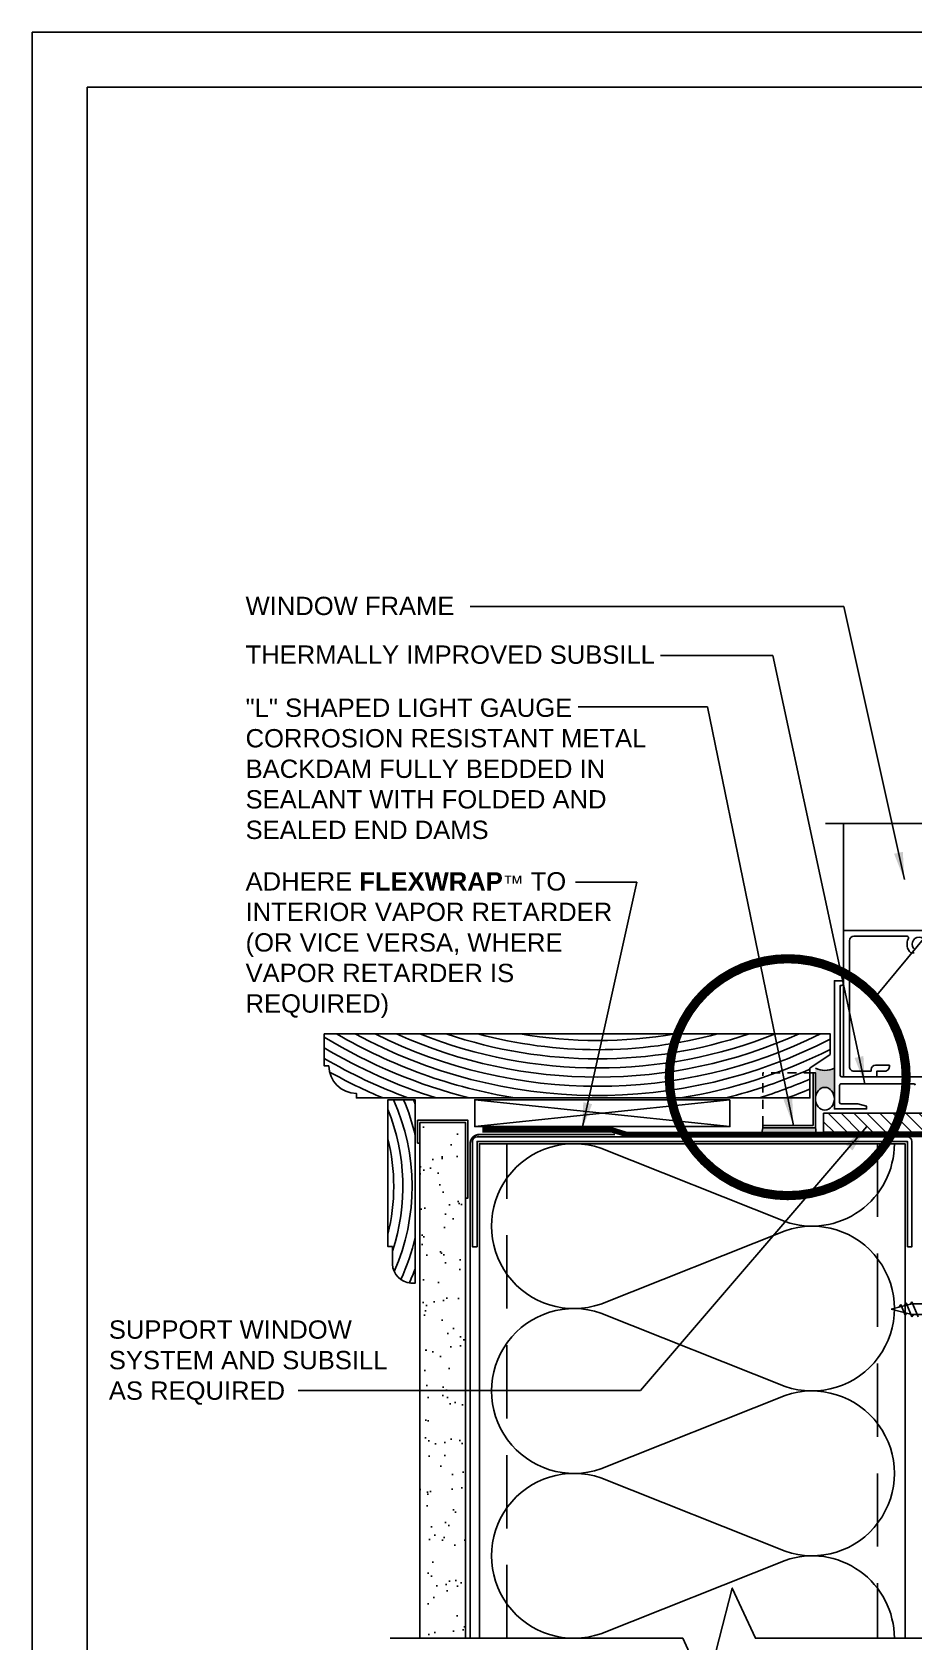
# Model space of a CAD drawing. Extents: x 0 to 848, y 0 to 627.
# Drawn here: x 0 to 12.04, y 11.03 to 33 of the extents above; entities that cross this region are included whole.
import ezdxf

# ---------------------------------------------------------------- set-up
doc = ezdxf.new("R2010")
doc.units = 0
doc.header["$LTSCALE"] = 2
doc.header["$MEASUREMENT"] = 0
for name, pattern in [('CENTER', [2, 1.25, -0.25, 0.25, -0.25]), ('DASHDOT', [1, 0.5, -0.25, 0, -0.25]), ('DASHED', [0.75, 0.5, -0.25]), ('DASHED2', [0.375, 0.25, -0.125])]:
    doc.linetypes.add(name, pattern=pattern)
doc.layers.get('DEFPOINTS').update_dxf_attribs({"linetype": 'CONTINUOUS'})
for name, color, linetype in [('8X11-TTB$0$B', 7, 'CONTINUOUS'), ('A-ANNO-TXT0', 252, 'CONTINUOUS'), ('A-BACKER_ROD', 252, 'CONTINUOUS'), ('A-FASTENERS', 8, 'CONTINUOUS'), ('A-FLASHING', 163, 'CONTINUOUS'), ('A-GYP_BOARD', 252, 'CONTINUOUS'), ('A-METAL_STUD', 252, 'CONTINUOUS'), ('A-SEALANT', 252, 'CONTINUOUS'), ('A-VAPOR_RETARDER', 252, 'DASHDOT'), ('A-WINDOW_FRAME', 252, 'CONTINUOUS'), ('A-WOOD_FINISH', 252, 'CONTINUOUS'), ('A-WOOD_FRAMING', 252, 'CONTINUOUS'), ('DUPONT_FLASHING', 251, 'CENTER'), ('HATCH', 252, 'CONTINUOUS'), ('INSULATION', 40, 'CONTINUOUS'), ('STRUCTURE', 252, 'CONTINUOUS'), ('TEXT', 7, 'CONTINUOUS')]:
    doc.layers.add(name, color=color, linetype=linetype)
doc.styles.get("Standard").update_dxf_attribs({"font": 'ARIAL.TTF', "height": 0.09375})
doc.dimstyles.new('ARCH_1_1-2_IN', dxfattribs={"dimscale": 0, "dimtxt": 0.09375, "dimasz": 0.09375, "dimexe": 0.0625, "dimexo": 0.0625, "dimgap": 0.0625, "dimtad": 1, "dimdec": 4, "dimlfac": 8, "dimzin": 3, "dimtxsty": 'STANDARD', "dimblk1": 'ARCHTICK', "dimblk2": 'ARCHTICK', "dimsah": 1, "dimcen": 0.0625, "dimdle": 0.0625, "dimclrd": 256, "dimclre": 256, "dimclrt": 256, "dimazin": 3, "dimtfac": 1, "dimtdec": 4, "dimtmove": 0, "dimatfit": 3, "dimtolj": 1, "dimtzin": 0})

msp = doc.modelspace()

# ---------------------------------------------------------------- hatches: boundary and pattern name
at = {"layer": 'A-ANNO-TXT0', "linetype": 'CONTINUOUS'}
h = msp.add_hatch(dxfattribs=at)
h.set_pattern_fill('AR-SAND', color=256, scale=0.25, style=0)
h.set_pattern_definition([(37.50000000000001, (-3.3065503154628, 9.334180877634267), (-0.01574833952740204, 0.4817059422532897), [0, -0.38, 0, -0.425, 0, -0.40625]), (7.499999999999999, (-3.3065503154628, 9.334180877634267), (0.4424441763169318, 0.7055365163074351), [0, -0.205, 0, -0.3425, 0, -0.13125]), (327.5, (-3.614050315462801, 9.334180877634267), (0.7785354654378738, 0.001414763384241124), [0, -0.125, 0, -0.45, 0, -0.5875]), (317.5, (-3.614050315462801, 9.334180877634267), (0.7515316511430733, 0.2194188912335623), [0, -0.0625, 0, -0.295, 0, -0.3375])])
h.paths.add_polyline_path([(5.9180285073287, 18.11689545008302), (5.2930285073287, 18.11689545008313), (5.2930285073287, 17.83564545008313), (5.2930285073287, 11.07751068259087), (5.9180285073287, 11.07751068259087)])
at = {"layer": 'HATCH'}
h = msp.add_hatch(color=7, dxfattribs=at)
h.dxf.hatch_style = 1
edge = h.paths.add_edge_path()
edge.add_arc((10.82350037953233, 19.1142442727387), 0.286381583396104, 243.1394719912861, 296.86052800861216, ccw=False)
edge.add_line((10.69410738716374, 18.85876068259178), (10.69410738716374, 18.44082266592626))
edge.add_ellipse((10.82350037953233, 18.44082266592501), major_axis=(0, -0.1555334389431664), ratio=0.8319303761802328, start_angle=90, end_angle=270, ccw=False)
edge.add_line((10.9528933719007, 18.44082266593024), (10.95289337190047, 18.85876068259155))
h = msp.add_hatch(dxfattribs=at)
h.set_pattern_fill('ANSI31', color=256, angle=90, style=0)
h.set_pattern_definition([(135, (-1588.356746351743, -591.1819520058964), (-0.08838834764831845, -0.08838834764831843), [])])
h.paths.add_polyline_path([(13.28091699896709, 18.24251378320788), (13.28091699896709, 17.98376068259178), (10.8045517907567, 17.98376068259178), (10.8045517907567, 18.24251378320788)])
h = msp.add_hatch(color=7, dxfattribs=at)
h.dxf.hatch_style = 1
h.paths.add_polyline_path([(9.97535738716374, 18.04626068259178, 0.1553640864955773), (9.977905420679235, 17.95251068259178), (10.69155935364824, 17.95251068259178, 0.1553640864955773), (10.69410738716374, 18.04626068259178)])

# ---------------------------------------------------------------- linework, layer by layer
at = {"layer": '8X11-TTB$0$B', "color": 7}
for q in [(0.75, 0.7499999999999964), (24.75, 32.25000000000001)]:
    msp.add_line((0.7499999999999893, 32.25), q, dxfattribs=at)
at = {"layer": 'A-ANNO-TXT0'}
msp.add_line((3.988861848801434, 19.78715791493643, 2.979996827461446e-09), (3.988861848801434, 19.78715791493643, 2.979996827461446e-09), dxfattribs=at)
at = {"layer": 'A-ANNO-TXT0', "elevation": 2.979996827461486e-09}
msp.add_lwpolyline([(10.82984688737815, 22.20068049545741), (13.22983688737804, 22.20068049545741), (13.27985688737817, 22.40066049545739), (13.37983688737813, 22.00068049545736), (13.42983688737809, 22.20068049545741), (15.82984688737815, 22.20068049545741)], dxfattribs=at)
at = {"layer": 'A-ANNO-TXT0', "linetype": 'DASHED2', "ltscale": 0.125, "const_width": 0.125, "flags": 128}
msp.add_lwpolyline([(10.31630066914681, 17.11897792615424, 0.9999999999999999), (10.31630066914681, 20.35256826557931, 0.9999999999999999)], format="xyb", close=True, dxfattribs=at)
at = {"layer": 'A-BACKER_ROD'}
msp.add_ellipse((10.82350037953233, 18.44082266592501, 2.979996827461487e-09), major_axis=(0, -0.1555334389431664), ratio=0.8319303761802328, dxfattribs=at)
at = {"layer": 'A-FASTENERS'}
for p, q in [((11.72885055427913, 15.56806858988945, 2.979996827461446e-09), (12.01054142599459, 15.64075383158867, 2.979996827461446e-09)), ((11.83206437827529, 15.59426424677612, 2.979996827461446e-09), (11.85889648969477, 15.63400477936513, 2.979996827461446e-09)), ((11.92004976146508, 15.48559555516285, 2.979996827461446e-09), (11.85889648969477, 15.63400477936513, 2.979996827461446e-09)), ((11.90817327217532, 15.61433957841338, 2.979996827461446e-09), (11.9350053835948, 15.65408011100239, 2.979996827461446e-09)), ((12.01263950949068, 15.46567448588554, 2.979996827461446e-09), (11.9350053835948, 15.65408011100239, 2.979996827461446e-09)), ((11.98884724075027, 15.63515603891496, 2.979996827461446e-09), (12.01265476827975, 15.67041691752617, 2.979996827461446e-09)), ((12.96429882747942, 15.64075383158844, 2.979996827461446e-09), (12.01054142599459, 15.64075383158867, 2.979996827461446e-09)), ((12.09702061300631, 15.46567448588554, 2.979996827461446e-09), (12.01265476827975, 15.67041691752617, 2.979996827461446e-09)), ((12.01054142599459, 15.49538334819023, 2.979996827461446e-09), (11.72885055427913, 15.56806858988945, 2.979996827461446e-09)), ((11.92004976146508, 15.48559555516285, 2.979996827461446e-09), (11.93976411693383, 15.51486191258472, 2.979996827461446e-09)), ((12.01054142599459, 15.49538334819023, 2.979996827461446e-09), (12.96429882747942, 15.49538334819, 2.979996827461446e-09)), ((12.01263950949068, 15.46567448588554, 2.979996827461446e-09), (12.03235386495943, 15.49494084330742, 2.979996827461446e-09))]:
    msp.add_line(p, q, dxfattribs=at)
at = {"layer": 'A-FLASHING', "linetype": 'DASHED2', "ltscale": 0.25}
for p, q in [((10.66285738716374, 18.79626068259178, 2.979996827461487e-09), (9.975357387163513, 18.79626068259178, 2.979996827461487e-09)), ((9.97535738716374, 18.07751068259178, 2.979996827461487e-09), (9.97535738716374, 18.79626068259178, 2.979996827461487e-09))]:
    msp.add_line(p, q, dxfattribs=at)
at = {"layer": 'A-FLASHING', "elevation": 2.979996827461487e-09}
msp.add_lwpolyline([(9.97535738716374, 18.07751068259178), (10.66285738716374, 18.07751068259178), (10.66285738716374, 18.79626068259178), (10.69410738716374, 18.79626068259178), (10.69410738716374, 18.04626068259178), (9.97535738716374, 18.04626068259178)], close=True, dxfattribs=at)
at = {"layer": 'A-GYP_BOARD', "linetype": 'CONTINUOUS'}
for p, q in [((4.88754740503461, 11.0775106825909, 2.979996827461446e-09), (7.081693975353453, 11.0775106825909, 2.979996827461446e-09)), ((11.68169397535345, 11.07751068259094, 2.979996827461446e-09), (18.72106019616268, 11.07751068259095, 2.979996827461446e-09))]:
    msp.add_line(p, q, dxfattribs=at)
at = {"layer": 'A-GYP_BOARD', "elevation": 2.979996827461446e-09}
msp.add_lwpolyline([(5.9180285073287, 17.08564545008313), (5.9180285073287, 18.11689545008313), (5.2930285073287, 18.11689545008313), (5.2930285073287, 17.83564545008313), (5.2617785073287, 17.83564545008313), (5.2617785073287, 18.14814545008313), (5.9492785073287, 18.14814545008313), (5.9492785073287, 17.08564545008313)], close=True, dxfattribs=at)
msp.add_lwpolyline([(5.2930285073287, 11.07751068259087), (5.2930285073287, 18.11689545008291), (5.9180285073287, 18.11689545008291), (5.9180285073287, 11.07751068259087)], dxfattribs=at)
at = {"layer": 'A-METAL_STUD', "elevation": 2.979996827461446e-09}
msp.add_lwpolyline([(11.9492785073287, 16.42126068259178), (11.94927850732847, 17.85876068259178), (6.0742785073287, 17.85876068259155), (6.0742785073287, 16.42126068259178), (6.0117785073287, 16.42126068259178), (6.0117785073287, 17.85876068259178, -0.414213562373095), (6.0742785073287, 17.92126068259178), (11.9492785073287, 17.92126068259178, -0.414213562373095), (12.0117785073287, 17.85876068259178), (12.0117785073287, 16.42126068259178)], format="xyb", close=True, dxfattribs=at)
msp.add_lwpolyline([(6.1055285073287, 11.07751068259087), (6.1055285073287, 17.82751068259155), (11.9180285073287, 17.82751068259155), (11.9180285073287, 11.07751068259087)], dxfattribs=at)
at = {"layer": 'A-METAL_STUD', "linetype": 'DASHED', "elevation": 2.979996827461446e-09}
msp.add_lwpolyline([(6.4805285073287, 11.07751068259087), (6.4805285073287, 17.82751068259155), (11.5430285073287, 17.82751068259155), (11.5430285073287, 11.07751068259087)], dxfattribs=at)
at = {"layer": 'A-SEALANT'}
for centre, radius, start, end in [((10.82350037953233, 19.1142442727387, 2.979996827461487e-09), 0.2863815833961045, 243.1394719912861, 296.860528008663), ((10.12384538467859, 18.00338681493226, 2.979996827461487e-09), 0.1545537250733739, 163.8946539729215, 199.2190662289334), ((10.54561938964889, 18.00338681493226, 2.979996827461487e-09), 0.1545537250733739, 340.7809337710665, 16.1053460270785)]:
    msp.add_arc(centre, radius, start, end, dxfattribs=at)
at = {"layer": 'A-VAPOR_RETARDER', "linetype": 'DASHED2', "const_width": 0.025, "elevation": 2.979996827461446e-09}
msp.add_lwpolyline([(7.958658774850619, 17.95251068259178), (6.1055285073287, 17.95251068259178, 0.414213562373095), (5.9805285073287, 17.82751068259178), (5.980528507328472, 11.07751068259087)], format="xyb", dxfattribs=at)
at = {"layer": 'A-WINDOW_FRAME'}
msp.add_line((11.07934688737805, 22.20068049545741, 2.979996827461486e-09), (11.07934688737805, 18.73905568259171, 2.979996827461486e-09), dxfattribs=at)
at = {"layer": 'A-WINDOW_FRAME', "elevation": 2.979996827461486e-09}
for points in [[(12.43687158434795, 20.7390606825917), (11.07935188737815, 20.7390606825917), (11.07935188737815, 18.7390606825917), (11.53435188737808, 18.7390606825917), (11.53435188737808, 18.81906068259174), (11.64235188737825, 18.81906068259174, 0.4142135623731034), (11.70435188737815, 18.88106068259164), (11.70435188737815, 18.89906068259167), (11.5143518873781, 18.89906068259167, 0.414213562373095), (11.45435188737815, 18.83906068259172), (11.45435188737815, 18.81906068259174), (11.21935188737825, 18.81906068259174, -0.4142135623730908), (11.15935188737808, 18.87906068259169), (11.15935188737808, 20.59906068259171, -0.4142135623731036), (11.21935188737825, 20.65906068259166), (11.94712204991743, 20.65906068259166, -0.5680984128594625), (11.9647144647779, 20.62954716907815, 0.3397540095737803), (11.99660437084913, 20.43106068259171), (12.04056985507532, 20.43106068259171)], [(12.05473232964778, 20.47368604620728, -3.127286275187371), (12.16497144510845, 20.47368604620728, 0.3865446749096684)], [(12.25854432732535, 18.7390606825917), (11.05435188737806, 18.7390606825917, -0.4142135623731099), (11.03435188737808, 18.75906068259168), (11.03435188737808, 19.98961068259167), (11.0483518873782, 19.98961068259167, 0.9999999999999999), (11.0483518873782, 20.05161068259169), (10.95435188737815, 20.05161068259169), (10.95435188737815, 18.30161068259169), (11.39185188737815, 18.30161068259169), (11.39185188737815, 18.340126652481), (11.27435188737809, 18.37161068259174), (11.04435188737807, 18.37161068259174, -0.414213562373095), (11.02435188737809, 18.39161068259172), (11.02435188737809, 18.62506068259167, -0.4142135623731341), (11.04435188737807, 18.64506068259165), (12.03754432732535, 18.64506068259176, -0.414213562373108), (12.05754432732533, 18.62506068259178)]]:
    msp.add_lwpolyline(points, format="xyb", dxfattribs=at)
at = {"layer": 'A-WOOD_FINISH', "elevation": 2.979996827461446e-09}
for points in [[(4.051361848801434, 18.89001068259178), (3.988861848801434, 18.89001068259178), (3.988861848801434, 19.32751068259178), (10.89614575817473, 19.32751068259178), (10.89614575817473, 19.04676210352524), (10.61798354859206, 18.85876068259178), (10.61798354859206, 18.45251068259178), (4.426361848801434, 18.45251068259178), (4.426361848801434, 18.51501068259178, -0.414213562373095)], [(4.9180285073287, 16.42585315098997), (4.8555285073287, 16.42585315098997), (4.8555285073287, 18.42585315098997), (5.2305285073287, 18.42585315098997), (5.2305285073287, 15.92585315098997), (5.168028507328927, 15.92585315098997, -0.3691612827404433), (4.9180285073287, 16.18136358950518)]]:
    msp.add_lwpolyline(points, format="xyb", close=True, dxfattribs=at)
at = {"layer": 'A-WOOD_FRAMING'}
for p, q in [((9.525736055798689, 18.06173237086161, 2.979996827461446e-09), (6.042156630927138, 18.42852001253551, 2.979996827461446e-09)), ((9.525736055798689, 18.42852001253551, 2.979996827461446e-09), (6.042156630927138, 18.06173237086161, 2.979996827461446e-09))]:
    msp.add_line(p, q, dxfattribs=at)
for points, elevation in [([(9.525736055798689, 18.42852001253551), (9.525736055798689, 18.06173237086161), (6.042156630927138, 18.06173237086161), (6.042156630927138, 18.42852001253551), (9.525736055798689, 18.42852001253551)], 2.979996827461446e-09), ([(13.28091699896709, 18.24251378320788), (13.28091699896709, 17.98376068259178), (10.8045517907567, 17.98376068259178), (10.8045517907567, 18.24251378320788), (13.28091699896709, 18.24251378320788)], 2.979996827461487e-09)]:
    msp.add_lwpolyline(points, dxfattribs=dict(at, elevation=elevation))
at = {"layer": 'DEFPOINTS'}
for q in [(0, -3.552713678800501e-15), (25.5, 33)]:
    msp.add_line((-5.329070518200751e-15, 33), q, dxfattribs=at)
at = {"layer": 'DUPONT_FLASHING', "linetype": 'CONTINUOUS', "const_width": 0.075, "elevation": 2.979996827461446e-09}
msp.add_lwpolyline([(6.14744102336067, 18.01501068259178), (7.918682937818176, 18.01501068259178), (8.121691330119575, 17.95251068259178), (12.66802850732847, 17.95251068259178, -0.414213562373095), (12.79302850732847, 17.82751068259178), (12.7930285073287, 11.95251068259178)], format="xyb", dxfattribs=at)
at = {"layer": 'HATCH'}
for centre, radius, start, end in [((7.721349315929956, 25.42464448114585), 7.188203388961483, 238.7179236660881, 255.9162538145396), ((7.721349315929956, 25.42464448114585), 7.313203388961483, 239.311085634034, 252.432587790553), ((7.721349315929956, 25.42464448114585), 7.063203388961483, 239.6806381766841, 260.7893303747834), ((7.721349315929956, 25.42464448114585), 6.938203388961483, 241.4951879016563, 297.2311830891286), ((7.721349315929956, 25.42464448114585), 6.813203388961483, 243.4955519324923, 296.5044480675077), ((7.721349315929956, 25.42464448114585), 6.688203388961483, 245.7308973344968, 294.2691026655032), ((7.721349315929956, 25.42464448114585), 6.563203388961483, 248.2775282668624, 291.7224717331375), ((7.721349315929956, 25.42464448114585), 6.438203388961483, 251.2667580161292, 288.7332419838708), ((7.721349315929956, 25.42464448114585), 6.313203388961483, 254.9666400720962, 285.0333599279037), ((7.721349315929956, 25.42464448114585), 6.188203388961483, 260.1581648072414, 279.8418351927585), ((7.721349315929956, 25.42464448114585), 7.063203388961483, 279.2106696252166, 296.7105784790155), ((7.721349315929956, 25.42464448114585), 7.438203388961483, 239.8808679919896, 249.6097195266248), ((7.721349315929956, 25.42464448114585), 7.563203388961483, 241.0536132271218, 247.1979530241296), ((7.721349315929956, 25.42464448114585), 7.188203388961483, 284.0837461854604, 293.7640133813314), ((7.721349315929956, 25.42464448114585), 7.313203388961483, 287.567412209447, 293.3335239925691), ((7.721349315929956, 25.42464448114585), 7.438203388961483, 290.3902804733752, 292.9188252923748), ((2.280379868635237, 17.24417822577517), 2.781324963850921, 341.5034011086968, 22.19990906645826), ((2.280379868635237, 17.24417822577517), 2.906324963850921, 336.4223473797597, 23.99063610686756), ((2.280379868635237, 17.24417822577517), 3.031324963850921, 13.28954277207816, 22.94337830672794), ((2.280379868635237, 17.24417822577517), 3.156324963850921, 20.8237563433309, 21.98619371525654), ((2.280379868635237, 17.24417822577517), 2.656324963850921, 345.798835402407, 14.20116459759295), ((2.280379868635237, 17.24417822577517), 3.031324963850921, 335.2570194539726, 346.7104572279218), ((2.280379868635237, 17.24417822577517), 3.156324963850921, 335.358436783394, 339.1762436566691)]:
    msp.add_arc(centre, radius, start, end, dxfattribs=at)
at = {"layer": 'INSULATION', "elevation": 2.979996827461446e-09}
msp.add_lwpolyline([(11.77190293230251, 11.07751068259087, 0.5155500965721037), (10.27890354793522, 12.14062001521133), (7.764902316672078, 11.13940134997041, -1.404370499403762), (7.764902316674807, 13.26562001521008), (10.27890354793476, 12.26440134997041, 1.404370499398822), (10.27890354793476, 14.39062001521155), (7.764902316671169, 13.38940134997064, -1.404370499403763), (7.764902316674124, 15.5156200152103), (10.27890354793385, 14.51440134997064, 1.404370499398822), (10.27890354793476, 16.64062001521155), (7.764902316671169, 15.63940134997064, -1.404370499403762), (7.764902316674124, 17.7656200152103), (10.27890354793385, 16.76440134997064, 0.5155500965725927), (11.77190293230183, 17.82751068259155)], format="xyb", dxfattribs=at)
at = {"layer": 'STRUCTURE', "elevation": 2.979996827461446e-09}
msp.add_lwpolyline([(11.68169397535345, 11.07751068259094), (9.875458643435621, 11.0775136384072), (9.559227935155548, 11.76283995194884), (9.204160015551352, 10.37847169491194), (8.881731000304526, 11.07751068259087), (7.081693975353453, 11.0775106825909)], dxfattribs=at)
at = {"layer": 'TEXT'}
msp.add_line((11.50896803294631, 19.82736421901383), (15.46461058751515, 24.60415362414052), dxfattribs=at)

# ---------------------------------------------------------------- texts
at = {"layer": 'TEXT', "char_height": 0.25, "attachment_point": 1}
for s, insert, width in [('WINDOW FRAME', (2.913791004756376, 25.29376776904634), 8.1875), ('THERMALLY IMPROVED SUBSILL', (2.913791004756376, 24.62853479729235), 6.875), ('"L" SHAPED LIGHT GAUGE CORROSION RESISTANT METAL BACKDAM FULLY BEDDED IN SEALANT WITH FOLDED AND SEALED END DAMS', (2.913791004756376, 23.90426264078066), 6.125), ('ADHERE {\\fArial|b1|i0|c0|p34;FLEXWRAP\\fArial|b0|i0|c0|p32;\\H0.8125x;™} TO INTERIOR VAPOR RETARDER (OR VICE VERSA, WHERE VAPOR RETARDER IS REQUIRED)', (2.913791004756376, 21.53399500128536), 5), ('SUPPORT WINDOW SYSTEM AND SUBSILL AS REQUIRED', (1.046979799355441, 15.41602880283644), 4.25)]:
    msp.add_mtext(s, dxfattribs=dict(at, insert=insert, width=width))

# ---------------------------------------------------------------- leaders
at = {"layer": 'TEXT'}
for points in [[(11.90894759958633, 21.4323090330055), (11.08098434167732, 25.1590037626154), (5.978165222940106, 25.1590037626154)], [(11.36783836648215, 18.64506068259165), (10.11266085255897, 24.4937707908614), (8.577712031589044, 24.4937707908614)], [(10.39295368718899, 18.07751068259178), (9.221663578080324, 23.7918307062139), (7.453085916002465, 23.7918307062139)], [(7.504251573329611, 18.01501068259178), (8.25503485563081, 21.39923099485442), (7.4195682298419, 21.39923099485442)], [(11.39823509671533, 18.0605253744769), (8.306186266684392, 14.45787531810045), (3.631923992064344, 14.45787531810045)]]:
    msp.add_leader(points, dimstyle='ARCH_1_1-2_IN', override={"dimscale": 4, "dimtad": 0}, dxfattribs=at)

doc.saveas('drawing.dxf')
